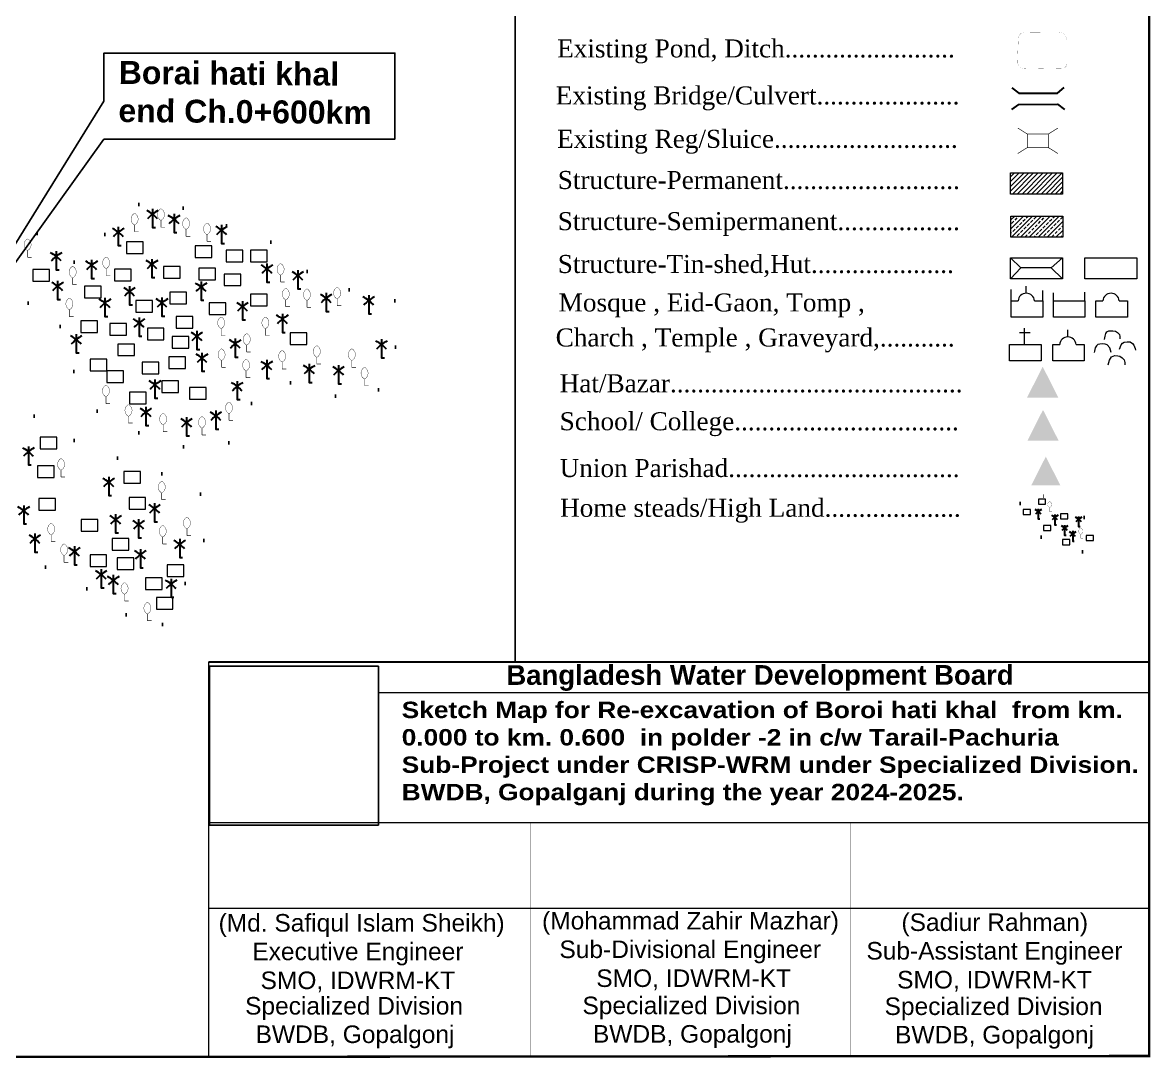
# Model space of a CAD drawing. Header units: millimetres. Extents: x 103 to 31097, y -128775 to -48.
# Drawn here: x 30616.6 to 31097.1, y -128774.8 to -128333 of the extents above; entities that cross this region are included whole.
import ezdxf
from ezdxf.enums import TextEntityAlignment as Align

# ---------------------------------------------------------------- set-up
doc = ezdxf.new("R2010")
doc.units = ezdxf.units.MM
doc.header["$MEASUREMENT"] = 0
for name, pattern in [('ACAD_ISO02W100', [15, 12, -3]), ('DOT2', [0.125, 0, -0.125]), ('PHANTOM2', [1.25, 0.625, -0.125, 0.125, -0.125, 0.125, -0.125])]:
    doc.linetypes.add(name, pattern=pattern)
for name, color, linetype, lineweight in [('Bazar', 97, 'Continuous', 15), ('Bridge or Culvert', 7, 'Continuous', 25), ('Church', 170, 'Continuous', 9), ('Eid-Gah', 170, 'Continuous', 9), ('Existing Str', 7, 'PHANTOM2', 35), ('existing-profile', 5, 'ACAD_ISO02W100', 25), ('FRAM', 7, 'Continuous', 50), ('Graveyard', 40, 'Continuous', 9), ('HOUSE', 144, 'Continuous', 18), ('Mosque', 170, 'Continuous', 9), ('OUTLINE', 7, 'Continuous', 15), ('PL', 7, 'Continuous', 15), ('Pond or Ditch', 7, 'Continuous', 9), ('Temple', 170, 'Continuous', 9), ('Tomb', 170, 'Continuous', 9), ('Union', 7, 'Continuous', 15)]:
    doc.layers.add(name, color=color, linetype=linetype, lineweight=lineweight)
for name, color, linetype in [('boundary', 7, 'Continuous'), ('Home Stead', 151, 'Continuous'), ('Khal', 4, 'Continuous'), ('TEXT', 5, 'Continuous'), ('Trees', 77, 'Continuous')]:
    doc.layers.add(name, color=color, linetype=linetype)
doc.styles.add('333', font='')
doc.styles.add('AR', font='arial.ttf', dxfattribs={"height": 450})
doc.styles.add('b', font='times.ttf')
doc.styles.add('sum', font='arialbd.ttf')
doc.styles.get('333').set_extended_font_data('Arial Black')
picture_1 = doc.add_image_def('image1.png', size_in_pixel=(204, 192))

# ---------------------------------------------------------------- blocks, each defined once
blk = doc.blocks.new('A$C7FEE66E4')
at = {"layer": 'Trees', "linetype": 'Continuous', "const_width": 0.000142}
blk.add_lwpolyline([(0, 0.00001, 0.606435), (0, 0.00493, 0.606435)], format="xyb", close=True, dxfattribs=at)
at = {"layer": 'Trees', "linetype": 'Continuous', "const_width": 0.000252}
for points in [[(0, 0.00001), (0, -0.00287)], [(0, -0.00287), (0.00172, -0.00287)]]:
    blk.add_lwpolyline(points, dxfattribs=at)
blk = doc.blocks.new('A$C01DB3217')
at = {"layer": 'Trees', "color": 1, "lineweight": 30}
blk.add_lwpolyline([(0, 0.0028), (0, -0.00714), (0.00154, -0.00714)], dxfattribs=at)
for centre, start, end in [((-0.01201, -0.01535), 41.24911, 62.67823), ((0.01201, -0.01535), 117.32177, 138.75089)]:
    blk.add_arc(centre, 0.01949, start, end, dxfattribs=at)

msp = doc.modelspace()

# ---------------------------------------------------------------- hatches: boundary and pattern name
at = {"layer": 'Bazar'}
for color, points in [(256, [(31051.19, -128479.62), (31044.53, -128492.76), (31057.85, -128492.76)]), (5, [(31051.32, -128498.02), (31044.67, -128511.16), (31057.98, -128511.16)])]:
    msp.add_hatch(color=color, dxfattribs=at).paths.add_polyline_path(points)
at = {"layer": 'HOUSE'}
h = msp.add_hatch(dxfattribs=at)
h.set_pattern_fill('ANSI31', color=256, scale=11.447724, style=0)
h.set_pattern_definition([(45, (-1293946.3266, -4733425.3458), (-1.0118454524, 1.0118454524), [])])
h.paths.add_polyline_path([(31059.64, -128406.05), (31059.64, -128397.08), (31037.51, -128397.08), (31037.51, -128406.05)])
h = msp.add_hatch(dxfattribs=at)
h.set_pattern_fill('ANSI33', color=256, scale=10.732242)
h.set_pattern_definition([(45, (-1310292.5097, -4829922.8074), (-1.8972102232, 1.8972102232), []), (45, (-1310290.6124, -4829922.8074), (-1.8972102232, 1.8972102232), [1.3415302142, -0.6707651071])])
h.paths.add_polyline_path([(31059.74, -128415.46), (31037.61, -128415.46), (31037.61, -128424.43), (31059.74, -128424.43)])
at = {"layer": 'Union'}
msp.add_hatch(color=0, dxfattribs=at).paths.add_polyline_path([(31052.51, -128517.94), (31046.29, -128530.21), (31058.72, -128530.21)])

# ---------------------------------------------------------------- linework, layer by layer
at = {"layer": 'boundary', "color": 0}
for points, const_width in [([(29988.69, -127984.47), (31096.58, -127983.5), (31096.58, -128773.3), (29988.69, -128774.27), (29988.69, -127984.47)], 1.01), ([(30826.41, -128605.42), (30826.41, -127983.5)], 0.736)]:
    msp.add_lwpolyline(points, dxfattribs=dict(at, const_width=const_width))
at = {"layer": 'Bridge or Culvert', "color": 7, "linetype": 'Continuous', "lineweight": 30}
for points in [[(31038.08, -128360.85), (31041.01, -128363.08), (31057.49, -128363.02), (31060.4, -128360.72)], [(31038.11, -128370.11), (31041.02, -128367.85), (31057.51, -128367.79), (31060.44, -128370.07)]]:
    msp.add_lwpolyline(points, dxfattribs=at)
at = {"layer": 'Church', "linetype": 'Continuous'}
for points in [[(31043.45, -128470.21), (31043.45, -128463.21)], [(31043.45, -128470.21), (31043.45, -128463.21)], [(31045.84, -128465.18), (31041.34, -128465.18)], [(31045.84, -128465.18), (31041.34, -128465.18)]]:
    msp.add_lwpolyline(points, dxfattribs=at)
msp.add_lwpolyline([(31037.06, -128477.17), (31037.06, -128470.21), (31050.49, -128470.21), (31050.49, -128477.17), (31045.01, -128477.17), (31045.01, -128477.17), (31045.01, -128477.17), (31045.01, -128477.17), (31037.06, -128477.17)], close=True, dxfattribs=at)
msp.add_lwpolyline([(31037.06, -128477.17), (31037.06, -128470.21), (31050.49, -128470.21), (31050.49, -128477.17), (31045.01, -128477.17), (31045.01, -128477.17), (31045.01, -128477.17), (31045.01, -128477.17), (31037.06, -128477.17)], close=True, dxfattribs=at)
at = {"layer": 'Eid-Gah', "linetype": 'Continuous'}
for p, q in [((31055.73, -128451.58), (31055.73, -128448.09)), ((31055.73, -128451.58), (31055.73, -128448.09)), ((31069.16, -128451.58), (31069.16, -128447.86)), ((31069.16, -128451.58), (31069.16, -128447.86))]:
    msp.add_line(p, q, dxfattribs=at)
msp.add_lwpolyline([(31055.73, -128458.54), (31055.73, -128451.58), (31069.16, -128451.58), (31069.16, -128458.54), (31061.73, -128458.54), (31061.73, -128458.54), (31061.73, -128458.54), (31061.73, -128458.54), (31055.73, -128458.54)], close=True, dxfattribs=at)
msp.add_lwpolyline([(31055.73, -128458.54), (31055.73, -128451.58), (31069.16, -128451.58), (31069.16, -128458.54), (31061.73, -128458.54), (31061.73, -128458.54), (31061.73, -128458.54), (31061.73, -128458.54), (31055.73, -128458.54)], close=True, dxfattribs=at)
at = {"layer": 'Existing Str', "linetype": 'Continuous', "const_width": 0.266}
for points in [[(31040.57, -128377.95), (31044.67, -128380.51), (31053.57, -128380.51), (31057.67, -128377.95)], [(31044.67, -128386.25), (31044.67, -128380.51)], [(31053.57, -128386.25), (31053.57, -128380.51)], [(31040.57, -128388.8), (31044.67, -128386.25), (31053.57, -128386.25), (31057.67, -128388.8)]]:
    msp.add_lwpolyline(points, dxfattribs=at)
at = {"layer": 'FRAM', "linetype": 'Continuous', "const_width": 0.895}
msp.add_lwpolyline([(30695.85, -128605.42), (31096.58, -128605.42), (31096.58, -128605.42)], dxfattribs=at)
at = {"layer": 'Graveyard'}
for points in [[(31077.57, -128468.06), (31077.8, -128466.68), (31078.03, -128465.46), (31078.57, -128464.77), (31079.41, -128464.39), (31081.1, -128464.31), (31082.17, -128464.46), (31083.09, -128465), (31083.86, -128465.84), (31084.01, -128466.76), (31084.09, -128467.75)], [(31077.57, -128468.06), (31077.8, -128466.68), (31078.03, -128465.46), (31078.57, -128464.77), (31079.41, -128464.39), (31081.1, -128464.31), (31082.17, -128464.46), (31083.09, -128465), (31083.86, -128465.84), (31084.01, -128466.76), (31084.09, -128467.75)], [(31083.86, -128472.19), (31084.55, -128470.28), (31085.16, -128469.67), (31085.93, -128469.13), (31087.23, -128468.98), (31088.38, -128469.06), (31089.38, -128469.74), (31089.99, -128470.51), (31090.53, -128471.81), (31090.76, -128472.58)], [(31083.86, -128472.19), (31084.55, -128470.28), (31085.16, -128469.67), (31085.93, -128469.13), (31087.23, -128468.98), (31088.38, -128469.06), (31089.38, -128469.74), (31089.99, -128470.51), (31090.53, -128471.81), (31090.76, -128472.58)], [(31080.33, -128473.57), (31079.72, -128471.58), (31078.72, -128470.28), (31077.73, -128469.97), (31076.81, -128469.9), (31075.5, -128469.97), (31074.74, -128470.2), (31074.05, -128470.74), (31073.51, -128471.58), (31073.28, -128473.04), (31073.13, -128473.57)], [(31080.33, -128473.57), (31079.72, -128471.58), (31078.72, -128470.28), (31077.73, -128469.97), (31076.81, -128469.9), (31075.5, -128469.97), (31074.74, -128470.2), (31074.05, -128470.74), (31073.51, -128471.58), (31073.28, -128473.04), (31073.13, -128473.57)], [(31079.11, -128478.86), (31079.64, -128476.79), (31080.49, -128475.49), (31081.94, -128474.87), (31083.25, -128474.95), (31084.01, -128475.1), (31085.09, -128475.79), (31085.85, -128476.71), (31086.16, -128477.86), (31086.16, -128478.78)], [(31079.11, -128478.86), (31079.64, -128476.79), (31080.49, -128475.49), (31081.94, -128474.87), (31083.25, -128474.95), (31084.01, -128475.1), (31085.09, -128475.79), (31085.85, -128476.71), (31086.16, -128477.86), (31086.16, -128478.78)]]:
    msp.add_lwpolyline(points, dxfattribs=at)
at = {"layer": 'Home Stead', "color": 7, "linetype": 'DOT2', "lineweight": 50, "ltscale": 159.474072, "flags": 128}
for points in [[(30545.37, -128425.36), (30535.99, -128452.51), (30535.01, -128461.49), (30554.75, -128470.08), (30571.95, -128475.16), (30580.64, -128479.15), (30578.29, -128489.85), (30583.66, -128495.3), (30590.64, -128496.94), (30593.66, -128509.83), (30593.11, -128516.13), (30589.13, -128525.74), (30585.3, -128530.39), (30570.78, -128532.85), (30561.6, -128541.92), (30561.19, -128551.5), (30566.81, -128561.63), (30579.55, -128569.85), (30594.34, -128570.67), (30615.44, -128565.47), (30622.54, -128563.72), (30632.84, -128567.38), (30649.16, -128577.52), (30664.5, -128587.81), (30673.92, -128593.5), (30685.31, -128573.36), (30694.73, -128551.47), (30692.1, -128531.11), (30662.96, -128520.6), (30645.87, -128514.9), (30624.84, -128503.74), (30611.48, -128491.7), (30602.72, -128476.59), (30613.67, -128458.38), (30620.03, -128451.37), (30630.76, -128455.97), (30635.36, -128471.73), (30641.06, -128489.68), (30646.97, -128497.56), (30656.83, -128503.91), (30673.26, -128510.7), (30692.32, -128515.52), (30706.78, -128511.36), (30714.01, -128495.38), (30727.16, -128485.5), (30755.43, -128493.82), (30765.28, -128492.73), (30772.29, -128485.06), (30776.46, -128467.55), (30775.14, -128451.35), (30743.81, -128444.12), (30723.22, -128426.83), (30697.37, -128417.41), (30675.24, -128408), (30660.57, -128412.11), (30651.81, -128423.05), (30647.87, -128432.9), (30638.88, -128435.31), (30628.15, -128428.09), (30618.73, -128418.89), (30611.3, -128411.65), (30598.57, -128407.51), (30591.78, -128399.19), (30582.36, -128383.86), (30574.22, -128379.66), (30554.29, -128373.53), (30553.41, -128379.01), (30548.81, -128393.46), (30549.69, -128411.63), (30545.37, -128425.36)], [(31041.52, -128537.87), (31039.32, -128541.27), (31041.79, -128545.4), (31045.12, -128547.46), (31047.93, -128549.75), (31050.33, -128552.25), (31052.95, -128552.73), (31054.57, -128552.79), (31056.89, -128556.45), (31060.61, -128557.93), (31066.76, -128558.79), (31072.36, -128557.67), (31073.94, -128552.84), (31071.99, -128547), (31069.31, -128544.08), (31065.19, -128541.8), (31057.78, -128535.9), (31048.79, -128534.4), (31045.31, -128536.77), (31041.52, -128537.87)]]:
    msp.add_lwpolyline(points, dxfattribs=at)
at = {"layer": 'HOUSE'}
for points in [[(31037.51, -128397.08), (31059.64, -128397.08), (31059.64, -128406.05), (31037.51, -128406.05)], [(31037.51, -128397.08), (31059.64, -128397.08), (31059.64, -128406.05), (31037.51, -128406.05)], [(31037.61, -128415.46), (31059.74, -128415.46), (31059.74, -128424.43), (31037.61, -128424.43)], [(31037.61, -128415.46), (31059.74, -128415.46), (31059.74, -128424.43), (31037.61, -128424.43)]]:
    msp.add_lwpolyline(points, close=True, dxfattribs=at)
for points in [[(30660.91, -128431.37), (30667.99, -128431.37), (30667.99, -128426.41), (30660.91, -128426.41), (30660.91, -128431.37)], [(30690.09, -128433.08), (30697.18, -128433.08), (30697.18, -128428.12), (30690.09, -128428.12), (30690.09, -128433.08)], [(30703.29, -128434.89), (30710.38, -128434.89), (30710.38, -128429.93), (30703.29, -128429.93), (30703.29, -128434.89)], [(30713.66, -128434.89), (30720.75, -128434.89), (30720.75, -128429.93), (30713.66, -128429.93), (30713.66, -128434.89)], [(30621.04, -128443.18), (30628.13, -128443.18), (30628.13, -128438.22), (30621.04, -128438.22), (30621.04, -128443.18)], [(30655.78, -128443.04), (30662.87, -128443.04), (30662.87, -128438.07), (30655.78, -128438.07), (30655.78, -128443.04)], [(30676.71, -128441.9), (30683.8, -128441.9), (30683.8, -128436.94), (30676.71, -128436.94), (30676.71, -128441.9)], [(30691.66, -128442.61), (30698.75, -128442.61), (30698.75, -128437.65), (30691.66, -128437.65), (30691.66, -128442.61)], [(30702.54, -128445.1), (30709.63, -128445.1), (30709.63, -128440.14), (30702.54, -128440.14), (30702.54, -128445.1)], [(30642.97, -128450.29), (30650.05, -128450.29), (30650.05, -128445.33), (30642.97, -128445.33), (30642.97, -128450.29)], [(30679.3, -128452.86), (30686.38, -128452.86), (30686.38, -128447.9), (30679.3, -128447.9), (30679.3, -128452.86)], [(30713.66, -128453.71), (30720.75, -128453.71), (30720.75, -128448.75), (30713.66, -128448.75), (30713.66, -128453.71)], [(30664.92, -128456.35), (30672.01, -128456.35), (30672.01, -128451.39), (30664.92, -128451.39), (30664.92, -128456.35)], [(30696.07, -128457.41), (30703.16, -128457.41), (30703.16, -128452.45), (30696.07, -128452.45), (30696.07, -128457.41)], [(30641.5, -128465.08), (30648.58, -128465.08), (30648.58, -128460.12), (30641.5, -128460.12), (30641.5, -128465.08)], [(30682.08, -128463.17), (30689.16, -128463.17), (30689.16, -128458.21), (30682.08, -128458.21), (30682.08, -128463.17)], [(30653.81, -128466.19), (30660.89, -128466.19), (30660.89, -128461.23), (30653.81, -128461.23), (30653.81, -128466.19)], [(30669.77, -128468.17), (30676.85, -128468.17), (30676.85, -128463.21), (30669.77, -128463.21), (30669.77, -128468.17)], [(30680.38, -128471.75), (30687.47, -128471.75), (30687.47, -128466.79), (30680.38, -128466.79), (30680.38, -128471.75)], [(30730.58, -128470.14), (30737.67, -128470.14), (30737.67, -128465.18), (30730.58, -128465.18), (30730.58, -128470.14)], [(30657.22, -128474.92), (30664.31, -128474.92), (30664.31, -128469.96), (30657.22, -128469.96), (30657.22, -128474.92)], [(30645.45, -128481.39), (30652.53, -128481.39), (30652.53, -128476.43), (30645.45, -128476.43), (30645.45, -128481.39)], [(30667.54, -128482.7), (30674.63, -128482.7), (30674.63, -128477.74), (30667.54, -128477.74), (30667.54, -128482.7)], [(30678.9, -128480.35), (30685.99, -128480.35), (30685.99, -128475.38), (30678.9, -128475.38), (30678.9, -128480.35)], [(30652.53, -128486.35), (30659.62, -128486.35), (30659.62, -128481.39), (30652.53, -128481.39), (30652.53, -128486.35)], [(30675.96, -128490.55), (30683.05, -128490.55), (30683.05, -128485.59), (30675.96, -128485.59), (30675.96, -128490.55)], [(30687.79, -128493.41), (30694.88, -128493.41), (30694.88, -128488.45), (30687.79, -128488.45), (30687.79, -128493.41)], [(30662.14, -128495.4), (30669.23, -128495.4), (30669.23, -128490.43), (30662.14, -128490.43), (30662.14, -128495.4)], [(30624.12, -128514.59), (30631.21, -128514.59), (30631.21, -128509.63), (30624.12, -128509.63), (30624.12, -128514.59)], [(30623, -128526.8), (30630.09, -128526.8), (30630.09, -128521.84), (30623, -128521.84), (30623, -128526.8)], [(30659.82, -128529.26), (30666.91, -128529.26), (30666.91, -128524.3), (30659.82, -128524.3), (30659.82, -128529.26)], [(30623.61, -128540.74), (30630.7, -128540.74), (30630.7, -128535.78), (30623.61, -128535.78), (30623.61, -128540.74)], [(30661.97, -128540.38), (30669.05, -128540.38), (30669.05, -128535.42), (30661.97, -128535.42), (30661.97, -128540.38)], [(31049.33, -128538.18), (31052.44, -128538.18), (31052.44, -128536), (31049.33, -128536), (31049.33, -128538.18)], [(31042.84, -128542.59), (31045.95, -128542.59), (31045.95, -128540.42), (31042.84, -128540.42), (31042.84, -128542.59)], [(30641.56, -128549.66), (30648.65, -128549.66), (30648.65, -128544.7), (30641.56, -128544.7), (30641.56, -128549.66)], [(31058.82, -128544.49), (31061.93, -128544.49), (31061.93, -128542.31), (31058.82, -128542.31), (31058.82, -128544.49)], [(31051.56, -128549.46), (31054.67, -128549.46), (31054.67, -128547.28), (31051.56, -128547.28), (31051.56, -128549.46)], [(31069.66, -128553.7), (31072.77, -128553.7), (31072.77, -128551.53), (31069.66, -128551.53), (31069.66, -128553.7)], [(30654.79, -128557.76), (30661.88, -128557.76), (30661.88, -128552.8), (30654.79, -128552.8), (30654.79, -128557.76)], [(31059.57, -128555.47), (31062.68, -128555.47), (31062.68, -128553.29), (31059.57, -128553.29), (31059.57, -128555.47)], [(30645.36, -128564.73), (30652.44, -128564.73), (30652.44, -128559.76), (30645.36, -128559.76), (30645.36, -128564.73)], [(30656.94, -128566.04), (30664.03, -128566.04), (30664.03, -128561.08), (30656.94, -128561.08), (30656.94, -128566.04)], [(30678.28, -128569.08), (30685.37, -128569.08), (30685.37, -128564.11), (30678.28, -128564.11), (30678.28, -128569.08)], [(30669.04, -128574.58), (30676.13, -128574.58), (30676.13, -128569.62), (30669.04, -128569.62), (30669.04, -128574.58)], [(30673.6, -128582.93), (30680.69, -128582.93), (30680.69, -128577.97), (30673.6, -128577.97), (30673.6, -128582.93)]]:
    msp.add_lwpolyline(points, dxfattribs=at)
at = {"layer": 'HOUSE', "linetype": 'Continuous'}
for points in [[(31037.45, -128433.19), (31059.58, -128433.19), (31059.58, -128442.16), (31037.45, -128442.16)], [(31037.45, -128433.19), (31059.58, -128433.19), (31059.58, -128442.16), (31037.45, -128442.16)], [(31069.12, -128433.19), (31091.24, -128433.19), (31091.24, -128442.16), (31069.12, -128442.16)], [(31069.12, -128433.19), (31091.24, -128433.19), (31091.24, -128442.16), (31069.12, -128442.16)]]:
    msp.add_lwpolyline(points, close=True, dxfattribs=at)
for points in [[(31059.58, -128433.19), (31054.82, -128437.47), (31041.9, -128437.47), (31037.45, -128433.19)], [(31059.58, -128433.19), (31054.82, -128437.47), (31041.9, -128437.47), (31037.45, -128433.19)], [(31041.9, -128437.47), (31037.45, -128442.16)], [(31041.9, -128437.47), (31037.45, -128442.16)], [(31054.82, -128437.47), (31059.58, -128442.16)], [(31054.82, -128437.47), (31059.58, -128442.16)]]:
    msp.add_lwpolyline(points, dxfattribs=at)
at = {"layer": 'Mosque', "linetype": 'Continuous'}
for p, q in [((31044.19, -128448.32), (31044.19, -128445.26)), ((31044.19, -128448.32), (31044.19, -128445.26)), ((31037.77, -128451.58), (31037.77, -128446.75)), ((31037.77, -128451.58), (31037.77, -128446.75)), ((31051.2, -128451.58), (31051.2, -128447.15)), ((31051.2, -128451.58), (31051.2, -128447.15))]:
    msp.add_line(p, q, dxfattribs=at)
for points in [[(31047.68, -128451.58), (31051.2, -128451.58), (31051.2, -128458.54), (31045.75, -128458.54), (31045.75, -128458.54), (31043.77, -128458.54), (31043.77, -128458.54), (31037.77, -128458.54), (31037.77, -128451.58), (31040.71, -128451.58)], [(31047.68, -128451.58), (31051.2, -128451.58), (31051.2, -128458.54), (31043.77, -128458.54), (31043.77, -128458.54), (31043.77, -128458.54), (31043.77, -128458.54), (31037.77, -128458.54), (31037.77, -128451.58), (31040.71, -128451.58)]]:
    msp.add_lwpolyline(points, dxfattribs=at)
msp.add_arc((31044.19, -128451.81), 3.5, 3.9267, 176.0733, dxfattribs=at)
msp.add_arc((31044.19, -128451.81), 3.5, 3.9267, 176.0733, dxfattribs=at)
at = {"layer": 'PL'}
for p, q in [((30695.83, -128605.42), (30695.83, -128773.3)), ((31096.58, -128605.42), (31096.58, -128773.3)), ((31096.58, -128618.52), (30768.2, -128618.52)), ((31096.82, -128673.98), (30696.09, -128673.98)), ((31096.58, -128710.52), (30695.85, -128710.52))]:
    msp.add_line(p, q, dxfattribs=at)
at = {"layer": 'PL', "const_width": 0.1}
for points in [[(30833.01, -128673.98), (30833.01, -128773.23)], [(30969.35, -128673.98), (30969.35, -128773.3)]]:
    msp.add_lwpolyline(points, dxfattribs=at)
at = {"layer": 'Pond or Ditch', "color": 4, "const_width": 0.0446}
msp.add_lwpolyline([(31042.98, -128337.05), (31057.93, -128337.2, -0.407338), (31061.56, -128340.82), (31061.51, -128350.48, -0.346244), (31059.98, -128352.4), (31043.55, -128352.71, -0.392601), (31040.44, -128349.92), (31040.8, -128339.87, -0.321685), (31042.98, -128337.05, -5.135448)], format="xyb", dxfattribs=at)
at = {"layer": 'Temple', "linetype": 'Continuous'}
msp.add_line((31061.91, -128466.95), (31061.91, -128463.89), dxfattribs=at)
msp.add_line((31061.91, -128466.95), (31061.91, -128463.89), dxfattribs=at)
msp.add_lwpolyline([(31065.4, -128470.21), (31068.92, -128470.21), (31068.92, -128477.17), (31061.49, -128477.17), (31061.49, -128477.17), (31061.49, -128477.17), (31061.49, -128477.17), (31055.49, -128477.17), (31055.49, -128470.21), (31058.42, -128470.21)], dxfattribs=at)
msp.add_lwpolyline([(31065.4, -128470.21), (31068.92, -128470.21), (31068.92, -128477.17), (31061.49, -128477.17), (31061.49, -128477.17), (31061.49, -128477.17), (31061.49, -128477.17), (31055.49, -128477.17), (31055.49, -128470.21), (31058.42, -128470.21)], dxfattribs=at)
msp.add_arc((31061.91, -128470.45), 3.5, 3.9267, 176.0733, dxfattribs=at)
msp.add_arc((31061.91, -128470.45), 3.5, 3.9267, 176.0733, dxfattribs=at)
at = {"layer": 'TEXT', "color": 7}
msp.add_lwpolyline([(30651.26, -128366.51), (30651.26, -128346.02), (30775.21, -128346.02), (30775.21, -128382.64), (30651.26, -128382.64), (30577.18, -128485.87)], close=True, dxfattribs=at)
at = {"layer": 'Tomb', "linetype": 'Continuous'}
msp.add_lwpolyline([(31083.78, -128451.58), (31087.3, -128451.58), (31087.3, -128458.54), (31079.87, -128458.54), (31079.87, -128458.54), (31079.87, -128458.54), (31079.87, -128458.54), (31073.88, -128458.54), (31073.88, -128451.58), (31076.81, -128451.58)], dxfattribs=at)
msp.add_arc((31080.3, -128451.81), 3.5, 3.9267, 176.0733, dxfattribs=at)
msp.add_arc((31080.3, -128451.81), 3.5, 3.9267, 176.0733, dxfattribs=at)

# ---------------------------------------------------------------- block references
at = {"layer": 'Trees', "linetype": 'DOT2', "ltscale": 0.2}
for p, xscale, yscale, zscale in [((30664.32, -128419.26), 1010.508627537463, 1010.508627537463, 1010.508627537463), ((30675.55, -128417.29), 1010.508627537463, 1010.508627537463, 1010.508627537463), ((30686.28, -128421.14), 1010.508627537463, 1010.508627537463, 1010.508627537463), ((30695.2, -128423.37), 1010.508627537463, 1010.508627537463, 1010.508627537463), ((30618.74, -128430.15), 1010.508627537463, 1010.508627537463, 1010.508627537463), ((30652.22, -128437.86), 1010.508627537463, 1010.508627537463, 1010.508627537463), ((30726.52, -128440.63), 1010.508627537463, 1010.508627537463, 1010.508627537463), ((30637.96, -128441.81), 1010.508627537463, 1010.508627537463, 1010.508627537463), ((30750.62, -128450.75), 1010.508627537463, 1010.508627537463, 1010.508627537463), ((30636.58, -128455.36), 1010.508627537463, 1010.508627537463, 1010.508627537463), ((30728.75, -128451.18), 1010.508627537463, 1010.508627537463, 1010.508627537463), ((30737.75, -128451.43), 1010.508627537463, 1010.508627537463, 1010.508627537463), ((30701.21, -128463.43), 1010.508627537463, 1010.508627537463, 1010.508627537463), ((30720.08, -128463.43), 1010.508627537463, 1010.508627537463, 1010.508627537463), ((30712.11, -128470.46), 1010.508627537463, 1010.508627537463, 1010.508627537463), ((30701.38, -128476.98), 1010.508627537463, 1010.508627537463, 1010.508627537463), ((30727.2, -128477.66), 1010.508627537463, 1010.508627537463, 1010.508627537463), ((30741.96, -128475.61), 1010.508627537463, 1010.508627537463, 1010.508627537463), ((30756.88, -128476.98), 1010.508627537463, 1010.508627537463, 1010.508627537463), ((30711.85, -128481.44), 1010.508627537463, 1010.508627537463, 1010.508627537463), ((30762.29, -128484.87), 1010.508627537463, 1010.508627537463, 1010.508627537463), ((30652.14, -128492.43), 1010.508627537463, 1010.508627537463, 1010.508627537463), ((30661.74, -128500.75), 1010.508627537463, 1010.508627537463, 1010.508627537463), ((30704.55, -128499.63), 1010.508627537463, 1010.508627537463, 1010.508627537463), ((30676.5, -128504.43), 1010.508627537463, 1010.508627537463, 1010.508627537463), ((30693.05, -128505.81), 1010.508627537463, 1010.508627537463, 1010.508627537463), ((30633.01, -128523.73), 1010.508627537463, 1010.508627537463, 1010.508627537463), ((30675.9, -128533.4), 1010.508627537463, 1010.508627537463, 1010.508627537463), ((31054.15, -128539.8), 558.5067441482024, 558.506744148297, 558.5067441482224), ((30628.8, -128551.3), 1010.508627537463, 1010.508627537463, 1010.508627537463), ((30686.61, -128548.7), 1010.508627537463, 1010.508627537463, 1010.508627537463), ((30676.31, -128552.22), 1010.508627537463, 1010.508627537463, 1010.508627537463), ((31067.38, -128551.08), 558.5067441482024, 558.506744148297, 558.5067441482224), ((30634.32, -128560.07), 1010.508627537463, 1010.508627537463, 1010.508627537463), ((30660.05, -128576.58), 1010.508627537463, 1010.508627537463, 1010.508627537463), ((30669.81, -128584.98), 1010.508627537463, 1010.508627537463, 1010.508627537463)]:
    msp.add_blockref('A$C7FEE66E4', p, dxfattribs=dict(at, xscale=xscale, yscale=yscale, zscale=zscale))
at = {"layer": 'Trees', "ltscale": 0.1}
for p, xscale, yscale, zscale in [((30671.97, -128414.63), 796.8582568693673, 796.8582568693673, 796.8582568693635), ((30681.15, -128416.8), 796.8582568693673, 796.8582568693673, 796.8582568693635), ((30657.4, -128422.25), 796.8582568693673, 796.8582568693673, 796.8582568693635), ((30701.39, -128421.46), 796.8582568693673, 796.8582568693673, 796.8582568693635), ((30630.95, -128432.6), 796.8582568693673, 796.8582568693673, 796.8582568693635), ((30646.04, -128436.3), 796.8582568693673, 796.8582568693673, 796.8582568693635), ((30671.73, -128435.98), 796.8582568693673, 796.8582568693673, 796.8582568693635), ((30720.72, -128437.87), 796.8582568693673, 796.8582568693673, 796.8582568693635), ((30733.86, -128440.77), 796.8582568693673, 796.8582568693673, 796.8582568693635), ((30631.55, -128445.29), 796.8582568693673, 796.8582568693673, 796.8582568693635), ((30662.18, -128447.54), 796.8582568693673, 796.8582568693673, 796.8582568693635), ((30692.66, -128445.62), 796.8582568693673, 796.8582568693673, 796.8582568693635), ((30651.71, -128452.49), 796.8582568693673, 796.8582568693673, 796.8582568693635), ((30676.01, -128452.34), 796.8582568693673, 796.8582568693673, 796.8582568693635), ((30745.96, -128450.4), 796.8582568693673, 796.8582568693673, 796.8582568693635), ((30764.07, -128451.43), 796.8582568693673, 796.8582568693673, 796.8582568693635), ((30710.31, -128453.96), 796.8582568693673, 796.8582568693673, 796.8582568693635), ((30666.23, -128460.92), 796.8582568693673, 796.8582568693673, 796.8582568693635), ((30727.29, -128459.31), 796.8582568693673, 796.8582568693673, 796.8582568693635), ((30690.87, -128466.62), 796.8582568693673, 796.8582568693673, 796.8582568693635), ((30639.49, -128468.04), 796.8582568693673, 796.8582568693673, 796.8582568693635), ((30707.21, -128469.81), 796.8582568693673, 796.8582568693673, 796.8582568693635), ((30769.51, -128470.19), 796.8582568693673, 796.8582568693673, 796.8582568693635), ((30693.05, -128475.9), 796.8582568693673, 796.8582568693673, 796.8582568693635), ((30720.63, -128479), 796.8582568693673, 796.8582568693673, 796.8582568693635), ((30738.74, -128480.69), 796.8582568693673, 796.8582568693673, 796.8582568693635), ((30751.22, -128481.25), 796.8582568693673, 796.8582568693673, 796.8582568693635), ((30673.02, -128487.28), 796.8582568693673, 796.8582568693673, 796.8582568693635), ((30708.04, -128487.97), 796.8582568693673, 796.8582568693673, 796.8582568693635), ((30669.15, -128498.94), 796.8582568693673, 796.8582568693673, 796.8582568693635), ((30698.94, -128500.51), 796.8582568693673, 796.8582568693673, 796.8582568693635), ((30686.47, -128503.41), 796.8582568693673, 796.8582568693673, 796.8582568693635), ((30619.1, -128515.8), 796.8582568693673, 796.8582568693673, 796.8582568693635), ((30653.32, -128528.78), 796.8582568693673, 796.8582568693673, 796.8582568693635), ((30617.09, -128540.93), 796.8582568693673, 796.8582568693673, 796.8582568693635), ((30672.85, -128540.05), 796.8582568693673, 796.8582568693673, 796.8582568693635), ((31049.32, -128541.37), 440.4224748444758, 440.4224748444685, 440.4224748444678), ((30656.27, -128544.7), 796.8582568693673, 796.8582568693673, 796.8582568693635), ((30666.06, -128546.83), 796.8582568693673, 796.8582568693673, 796.8582568693635), ((31056.36, -128543.8), 440.4224748444758, 440.4224748444685, 440.4224748444678), ((31066.49, -128544.62), 440.4224748444758, 440.4224748444685, 440.4224748444678), ((30621.83, -128552.91), 796.8582568693673, 796.8582568693673, 796.8582568693635), ((31060.51, -128548.33), 440.4224748444758, 440.4224748444685, 440.4224748444678), ((31063.97, -128550.83), 440.4224748444758, 440.4224748444685, 440.4224748444678), ((30638.69, -128558.37), 796.8582568693673, 796.8582568693673, 796.8582568693635), ((30683.54, -128555.22), 796.8582568693673, 796.8582568693673, 796.8582568693635), ((30666.79, -128559.62), 796.8582568693673, 796.8582568693673, 796.8582568693635), ((30650.11, -128568.17), 796.8582568693673, 796.8582568693673, 796.8582568693635), ((30655.28, -128570.59), 796.8582568693673, 796.8582568693673, 796.8582568693635), ((30679.88, -128572.18), 796.8582568693673, 796.8582568693673, 796.8582568693635)]:
    msp.add_blockref('A$C01DB3217', p, dxfattribs=dict(at, xscale=xscale, yscale=yscale, zscale=zscale))

# ---------------------------------------------------------------- texts
at = {"layer": 'FRAM', "linetype": 'Continuous', "lineweight": -3, "style": 'AR'}
for s, p in [('(Md. Safiqul Islam Sheikh)   ', (30765.39, -128720.3)), ('(Mohammad Zahir Mazhar)      ', (30909.86, -128719.4)), ('Sub-Divisional Engineer       ', (30911.19, -128731.58)), ('Executive Engineer     ', (30766.72, -128732.48)), ('SMO, IDWRM-KT     ', (30766.72, -128744.79)), ('SMO, IDWRM-KT      ', (30911.19, -128743.89)), ('Specialized Division     ', (30765.09, -128755.65)), ('Specialized Division     ', (30908.8, -128755.49)), ('BWDB, Gopalgonj     ', (30765.5, -128767.77)), ('BWDB, Gopalgonj     ', (30909.21, -128767.61))]:
    msp.add_text(s, height=7.4746, dxfattribs=at).set_placement(p, align=Align.CENTER)
at = {"layer": 'FRAM', "linetype": 'Continuous', "style": 'AR'}
for s, p in [('(Sadiur Rahman)     ', (31038.02, -128720.04)), ('Sub-Assistant Engineer      ', (31039.35, -128732.21)), ('SMO, IDWRM-KT      ', (31039.35, -128744.53)), ('Specialized Division     ', (31037.51, -128755.84)), ('BWDB, Gopalgonj     ', (31037.93, -128767.96))]:
    msp.add_text(s, height=7.4746, dxfattribs=at).set_placement(p, align=Align.CENTER)
at = {"layer": 'Khal', "lineweight": 25, "insert": (30778.13, -128622.35), "char_height": 7, "width": 317.5875, "attachment_point": 1, "style": '333'}
msp.add_mtext('{\\C0;Sketch Map for Re-excavation of Boroi hati khal  from km. 0.000 to km. 0.600  in polder -2 in c/w Tarail-Pachuria Sub-Project under CRISP-WRM under Specialized Division. BWDB, Gopalganj during the year 2024-2025.}', dxfattribs=at)
at = {"layer": 'OUTLINE', "ltscale": 0.1, "style": 'b'}
for s, p in [(' Existing Reg/Sluice...........................', (30841.41, -128386.38)), ('Structure-Permanent..........................', (30844.6, -128403.91)), ('Structure-Semipermanent..................', (30844.6, -128421.45)), ('Structure-Tin-shed,Hut.....................', (30844.6, -128439.7)), ('Mosque , Eid-Gaon, Tomp ,', (30845.01, -128456.11)), ('Charch , Temple , Graveyard,........... ', (30843.71, -128471.02)), ('Home steads/High Land....................', (30845.59, -128543.58))]:
    msp.add_text(s, height=7.6761, dxfattribs=at).set_placement(p)
at = {"layer": 'OUTLINE', "ltscale": 0.1, "char_height": 7.6761, "width": 358.1632, "attachment_point": 1, "style": 'b'}
for s, insert in [(' Existing Pond, Ditch.........................', (30841.44, -128340.19)), (' Existing Bridge/Culvert.....................', (30840.85, -128360.21)), ('Hat/Bazar...........................................', (30845.41, -128482.86)), ('School/ College.................................', (30845.41, -128499.03)), ('Union Parishad..................................', (30845.41, -128518.96))]:
    msp.add_mtext(s, dxfattribs=dict(at, insert=insert))
at = {"layer": 'TEXT', "color": 7, "style": 'sum'}
msp.add_text('Bangladesh Water Development Board', height=8.3853, rotation=0.0165, dxfattribs=at).set_placement((30930.75, -128615.16), align=Align.CENTER)
at = {"layer": 'TEXT', "color": 7, "insert": (30657.64, -128349.35), "char_height": 9.7557, "width": 188.8459, "attachment_point": 1, "rotation": 359.5303, "style": 'sum'}
msp.add_mtext('Borai hati khal \\Pend Ch.0+600km', dxfattribs=at)

# ---------------------------------------------------------------- pictures from other files: only their frames are drawn
at = {"layer": 'existing-profile', "color": 1, "linetype": 'ByBlock'}
image = msp.add_image(picture_1, insert=(30696.21, -128675.02), size_in_units=(71.98, 67.75), dxfattribs=at)
image.dxf.flags = 7

doc.saveas('drawing.dxf')
